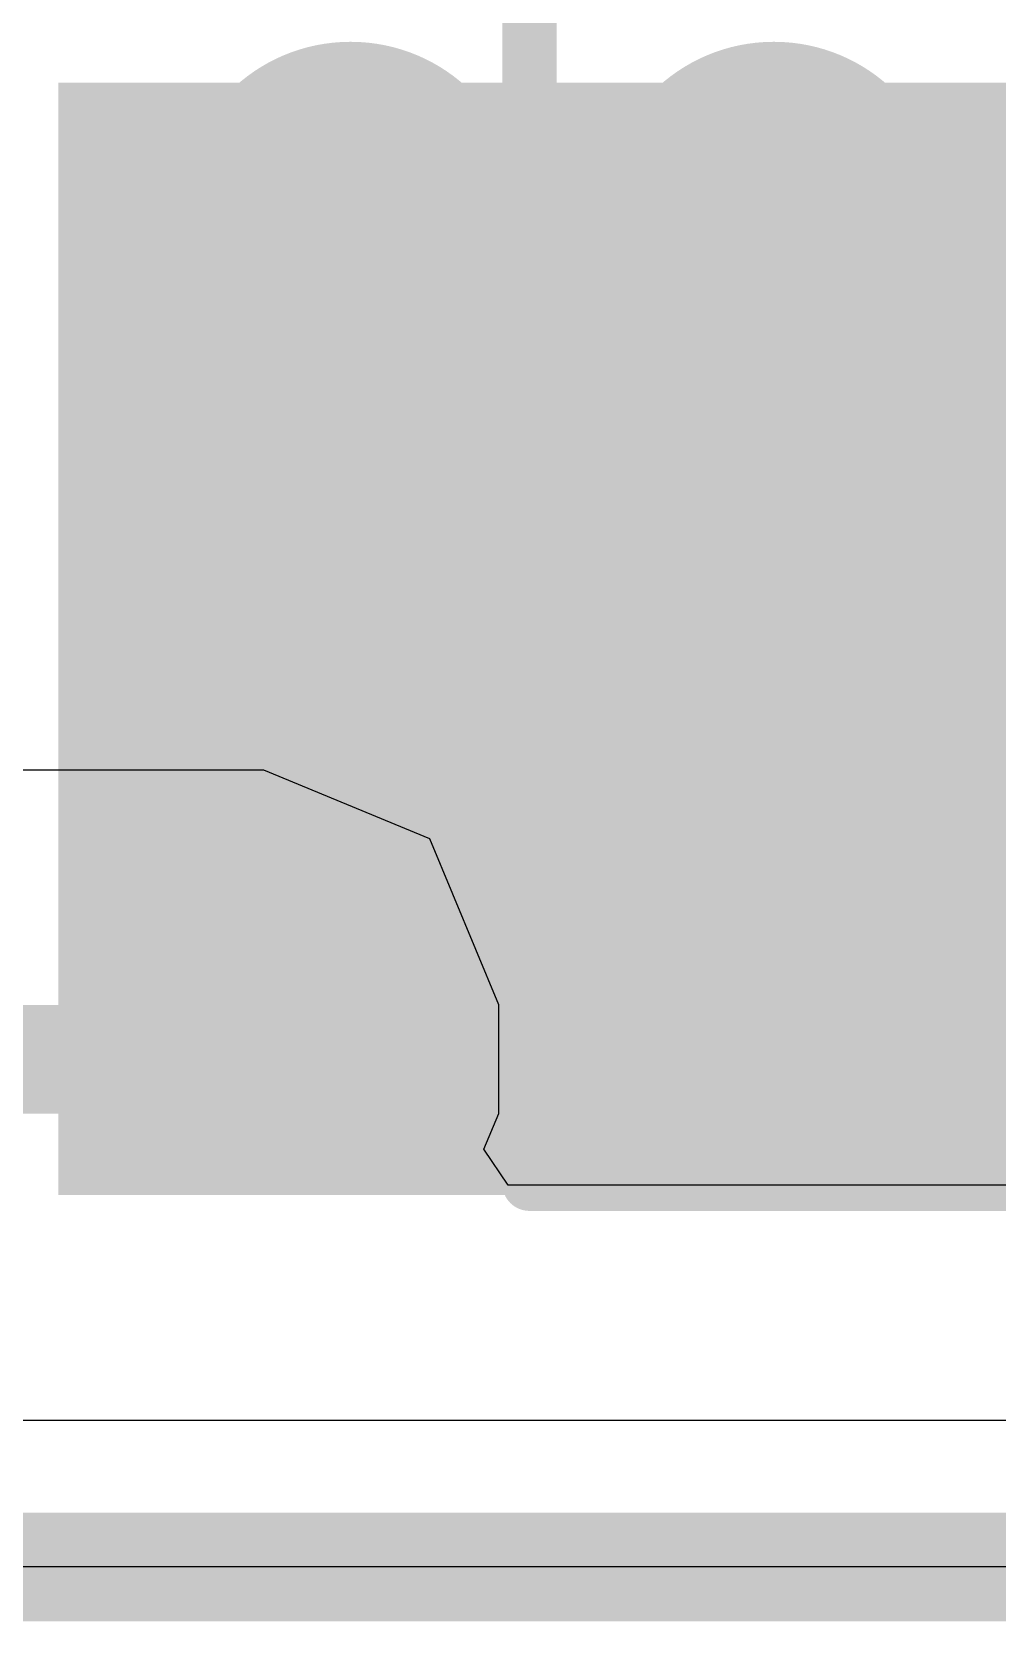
# Model space of a CAD drawing. Header units: inches. Extents: x -4 to 5258, y -4 to 5281.
# Drawn here: x 54.677 to 56.936, y 73.52 to 77.239 of the extents above; entities that cross this region are included whole.
import ezdxf

# ---------------------------------------------------------------- set-up
doc = ezdxf.new("R2010")
doc.units = ezdxf.units.IN
for name, color, linetype in [('Bottom Layer', 5, 'Continuous'), ('Bottom Solder', 6, 'Continuous'), ('Drill Drawing', 1, 'Continuous'), ('Layer 1', 16, 'Continuous'), ('Layer 2', 76, 'Continuous'), ('Top Layer', 1, 'Continuous'), ('Top Overlay', 2, 'Continuous'), ('Top Paste', 8, 'Continuous'), ('Top Solder', 216, 'Continuous'), ('Via Holes', 16, 'Continuous')]:
    doc.layers.add(name, color=color, linetype=linetype)

# ---------------------------------------------------------------- blocks, each defined once
blk = doc.blocks.new('RES_2010_52')
at = {"layer": 'Top Layer'}
blk.add_hatch(color=1, dxfattribs=at).paths.add_polyline_path([(-2.8, 1.4), (-1.9, 1.4), (-1.9, -1.4), (-2.8, -1.4)])
at = {"layer": 'Top Paste'}
blk.add_hatch(color=8, dxfattribs=at).paths.add_polyline_path([(-2.8, 1.4), (-1.9, 1.4), (-1.9, -1.4), (-2.8, -1.4)])
at = {"layer": 'Top Solder'}
blk.add_hatch(color=216, dxfattribs=at).paths.add_polyline_path([(-2.9016, 1.5016), (-1.7984, 1.5016), (-1.7984, -1.5016), (-2.9016, -1.5016)])
at = {"layer": 'Top Overlay'}
for points in [[(-2.921, 1.524, 0.127, 0.127, 0), (-2.921, -1.524, 0.127, 0.127, 0)], [(-2.921, 1.524, 0.127, 0.127, 0), (2.921, 1.524, 0.127, 0.127, 0)]]:
    blk.add_lwpolyline(points, format="xyseb", dxfattribs=at)
blk.add_lwpolyline([(-2.9527, 1.524, 0.0635, 0.0635, 1), (-2.8893, 1.524, 0.0635, 0.0635, 1)], format="xyseb", close=True, dxfattribs=at)
blk.add_lwpolyline([(-2.9527, 1.524, 0.0635, 0.0635, 1), (-2.8893, 1.524, 0.0635, 0.0635, 1)], format="xyseb", close=True, dxfattribs=at)
blk = doc.blocks.new('N___T___P___175')
at = {"layer": 'Top Layer'}
for points in [[(-0.6985, -0.3175), (-0.6985, 0.3175), (-0.2413, 0.3175), (-0.2413, -0.3175)], [(0.2413, -0.3175), (0.2413, 0.3175), (0.6985, 0.3175), (0.6985, -0.3175)], [(-0.3812, -0.127), (0.3808, -0.127), (0.3808, 0.127), (-0.3812, 0.127)]]:
    blk.add_hatch(color=1, dxfattribs=at).paths.add_polyline_path(points)
at = {"layer": 'Top Paste'}
for points in [[(-0.6985, -0.3175), (-0.6985, 0.3175), (-0.2413, 0.3175), (-0.2413, -0.3175)], [(0.2413, -0.3175), (0.2413, 0.3175), (0.6985, 0.3175), (0.6985, -0.3175)]]:
    blk.add_hatch(color=8, dxfattribs=at).paths.add_polyline_path(points)

msp = doc.modelspace()

# ---------------------------------------------------------------- hatches: boundary and pattern name
at = {"layer": 'Bottom Layer'}
h = msp.add_hatch(color=5, dxfattribs=at)
edge = h.paths.add_edge_path()
edge.add_arc((55.423, 76.8142), 0.3, 0, 360)
h = msp.add_hatch(color=5, dxfattribs=at)
edge = h.paths.add_edge_path()
edge.add_arc((56.4136, 76.8142), 0.3, 0, 360)
h = msp.add_hatch(color=5, dxfattribs=at)
edge = h.paths.add_edge_path()
edge.add_arc((55.423, 75.9506), 0.3, 0, 360)
h = msp.add_hatch(color=5, dxfattribs=at)
edge = h.paths.add_edge_path()
edge.add_arc((56.4136, 75.9506), 0.3, 0, 360)
h = msp.add_hatch(color=5, dxfattribs=at)
edge = h.paths.add_edge_path()
edge.add_arc((55.423, 75.087), 0.3, 0, 360)
at = {"layer": 'Bottom Solder'}
h = msp.add_hatch(color=6, dxfattribs=at)
edge = h.paths.add_edge_path()
edge.add_arc((55.423, 76.8142), 0.4016, 0, 360)
h = msp.add_hatch(color=6, dxfattribs=at)
edge = h.paths.add_edge_path()
edge.add_arc((56.4136, 76.8142), 0.4016, 0, 360)
h = msp.add_hatch(color=6, dxfattribs=at)
edge = h.paths.add_edge_path()
edge.add_arc((55.423, 75.9506), 0.4016, 0, 360)
h = msp.add_hatch(color=6, dxfattribs=at)
edge = h.paths.add_edge_path()
edge.add_arc((56.4136, 75.9506), 0.4016, 0, 360)
h = msp.add_hatch(color=6, dxfattribs=at)
edge = h.paths.add_edge_path()
edge.add_arc((55.423, 75.087), 0.4016, 0, 360)
at = {"layer": 'Layer 1'}
h = msp.add_hatch(color=16, dxfattribs=at)
edge = h.paths.add_edge_path()
edge.add_arc((55.423, 76.8142), 0.3, 0, 360)
h = msp.add_hatch(color=16, dxfattribs=at)
edge = h.paths.add_edge_path()
edge.add_arc((56.4136, 76.8142), 0.3, 0, 360)
h = msp.add_hatch(color=16, dxfattribs=at)
edge = h.paths.add_edge_path()
edge.add_arc((55.423, 75.9506), 0.3, 0, 360)
h = msp.add_hatch(color=16, dxfattribs=at)
edge = h.paths.add_edge_path()
edge.add_arc((56.4136, 75.9506), 0.3, 0, 360)
h = msp.add_hatch(color=16, dxfattribs=at)
edge = h.paths.add_edge_path()
edge.add_arc((55.423, 75.087), 0.3, 0, 360)
at = {"layer": 'Layer 2'}
h = msp.add_hatch(color=76, dxfattribs=at)
edge = h.paths.add_edge_path()
edge.add_arc((55.423, 76.8142), 0.3, 0, 360)
h = msp.add_hatch(color=76, dxfattribs=at)
edge = h.paths.add_edge_path()
edge.add_arc((56.4136, 76.8142), 0.3, 0, 360)
h = msp.add_hatch(color=76, dxfattribs=at)
edge = h.paths.add_edge_path()
edge.add_arc((55.423, 75.9506), 0.3, 0, 360)
h = msp.add_hatch(color=76, dxfattribs=at)
edge = h.paths.add_edge_path()
edge.add_arc((56.4136, 75.9506), 0.3, 0, 360)
h = msp.add_hatch(color=76, dxfattribs=at)
edge = h.paths.add_edge_path()
edge.add_arc((55.423, 75.087), 0.3, 0, 360)
at = {"layer": 'Top Layer'}
msp.add_hatch(color=1, dxfattribs=at).paths.add_polyline_path([(54.7396, 74.5173), (59.9796, 74.5173), (59.9796, 77.1203), (54.7396, 77.1203)])
h = msp.add_hatch(color=1, dxfattribs=at)
edge = h.paths.add_edge_path()
edge.add_arc((55.423, 76.8142), 0.3, 0, 360)
h = msp.add_hatch(color=1, dxfattribs=at)
edge = h.paths.add_edge_path()
edge.add_arc((56.4136, 76.8142), 0.3, 0, 360)
h = msp.add_hatch(color=1, dxfattribs=at)
edge = h.paths.add_edge_path()
edge.add_arc((55.423, 75.9506), 0.3, 0, 360)
h = msp.add_hatch(color=1, dxfattribs=at)
edge = h.paths.add_edge_path()
edge.add_arc((56.4136, 75.9506), 0.3, 0, 360)
h = msp.add_hatch(color=1, dxfattribs=at)
edge = h.paths.add_edge_path()
edge.add_arc((55.423, 75.087), 0.3, 0, 360)
at = {"layer": 'Top Solder'}
h = msp.add_hatch(color=216, dxfattribs=at)
edge = h.paths.add_edge_path()
edge.add_arc((55.423, 76.8142), 0.4016, 0, 360)
h = msp.add_hatch(color=216, dxfattribs=at)
edge = h.paths.add_edge_path()
edge.add_arc((56.4136, 76.8142), 0.4016, 0, 360)
h = msp.add_hatch(color=216, dxfattribs=at)
edge = h.paths.add_edge_path()
edge.add_arc((55.423, 75.9506), 0.4016, 0, 360)
h = msp.add_hatch(color=216, dxfattribs=at)
edge = h.paths.add_edge_path()
edge.add_arc((56.4136, 75.9506), 0.4016, 0, 360)
h = msp.add_hatch(color=216, dxfattribs=at)
edge = h.paths.add_edge_path()
edge.add_arc((55.423, 75.087), 0.4016, 0, 360)
at = {"layer": 'Via Holes'}
h = msp.add_hatch(color=7, dxfattribs=at)
edge = h.paths.add_edge_path()
edge.add_arc((55.423, 76.8142), 0.15, 0, 360)
h = msp.add_hatch(color=7, dxfattribs=at)
edge = h.paths.add_edge_path()
edge.add_arc((56.4136, 76.8142), 0.15, 0, 360)
h = msp.add_hatch(color=7, dxfattribs=at)
edge = h.paths.add_edge_path()
edge.add_arc((55.423, 75.9506), 0.15, 0, 360)
h = msp.add_hatch(color=7, dxfattribs=at)
edge = h.paths.add_edge_path()
edge.add_arc((56.4136, 75.9506), 0.15, 0, 360)
h = msp.add_hatch(color=7, dxfattribs=at)
edge = h.paths.add_edge_path()
edge.add_arc((55.423, 75.087), 0.15, 0, 360)

# ---------------------------------------------------------------- linework, layer by layer
at = {"layer": 'Drill Drawing'}
for points in [[(55.296, 76.9412, 0.0508, 0.0508, 0), (55.296, 77.0682, 0.0508, 0.0508, 0)], [(55.296, 77.0682, 0.0508, 0.0508, 0), (55.55, 77.0682, 0.0508, 0.0508, 0)], [(55.55, 76.9412, 0.0508, 0.0508, 0), (55.55, 77.0682, 0.0508, 0.0508, 0)], [(56.2866, 76.9412, 0.0508, 0.0508, 0), (56.2866, 77.0682, 0.0508, 0.0508, 0)], [(56.2866, 77.0682, 0.0508, 0.0508, 0), (56.5406, 77.0682, 0.0508, 0.0508, 0)], [(56.5406, 76.9412, 0.0508, 0.0508, 0), (56.5406, 77.0682, 0.0508, 0.0508, 0)], [(55.169, 76.6872, 0.0508, 0.0508, 0), (55.169, 76.9412, 0.0508, 0.0508, 0)], [(55.169, 76.9412, 0.0508, 0.0508, 0), (55.296, 76.9412, 0.0508, 0.0508, 0)], [(55.3468, 76.8904, 0.0508, 0.0508, 0), (55.3468, 76.9666, 0.0508, 0.0508, 0)], [(55.3468, 76.9666, 0.0508, 0.0508, 0), (55.4992, 76.9666, 0.0508, 0.0508, 0)], [(55.4992, 76.8904, 0.0508, 0.0508, 0), (55.4992, 76.9666, 0.0508, 0.0508, 0)], [(55.55, 76.9412, 0.0508, 0.0508, 0), (55.677, 76.9412, 0.0508, 0.0508, 0)], [(55.677, 76.6872, 0.0508, 0.0508, 0), (55.677, 76.9412, 0.0508, 0.0508, 0)], [(56.1596, 76.6872, 0.0508, 0.0508, 0), (56.1596, 76.9412, 0.0508, 0.0508, 0)], [(56.1596, 76.9412, 0.0508, 0.0508, 0), (56.2866, 76.9412, 0.0508, 0.0508, 0)], [(56.3374, 76.8904, 0.0508, 0.0508, 0), (56.3374, 76.9666, 0.0508, 0.0508, 0)], [(56.3374, 76.9666, 0.0508, 0.0508, 0), (56.4898, 76.9666, 0.0508, 0.0508, 0)], [(56.4898, 76.8904, 0.0508, 0.0508, 0), (56.4898, 76.9666, 0.0508, 0.0508, 0)], [(56.5406, 76.9412, 0.0508, 0.0508, 0), (56.6676, 76.9412, 0.0508, 0.0508, 0)], [(56.6676, 76.6872, 0.0508, 0.0508, 0), (56.6676, 76.9412, 0.0508, 0.0508, 0)], [(55.2706, 76.738, 0.0508, 0.0508, 0), (55.2706, 76.8904, 0.0508, 0.0508, 0)], [(55.2706, 76.8904, 0.0508, 0.0508, 0), (55.3468, 76.8904, 0.0508, 0.0508, 0)], [(55.4992, 76.8904, 0.0508, 0.0508, 0), (55.5754, 76.8904, 0.0508, 0.0508, 0)], [(55.5754, 76.738, 0.0508, 0.0508, 0), (55.5754, 76.8904, 0.0508, 0.0508, 0)], [(56.2612, 76.738, 0.0508, 0.0508, 0), (56.2612, 76.8904, 0.0508, 0.0508, 0)], [(56.2612, 76.8904, 0.0508, 0.0508, 0), (56.3374, 76.8904, 0.0508, 0.0508, 0)], [(56.4898, 76.8904, 0.0508, 0.0508, 0), (56.566, 76.8904, 0.0508, 0.0508, 0)], [(56.566, 76.738, 0.0508, 0.0508, 0), (56.566, 76.8904, 0.0508, 0.0508, 0)], [(55.2706, 76.738, 0.0508, 0.0508, 0), (55.3468, 76.738, 0.0508, 0.0508, 0)], [(55.3468, 76.6618, 0.0508, 0.0508, 0), (55.3468, 76.738, 0.0508, 0.0508, 0)], [(55.4992, 76.738, 0.0508, 0.0508, 0), (55.5754, 76.738, 0.0508, 0.0508, 0)], [(55.4992, 76.6618, 0.0508, 0.0508, 0), (55.4992, 76.738, 0.0508, 0.0508, 0)], [(56.2612, 76.738, 0.0508, 0.0508, 0), (56.3374, 76.738, 0.0508, 0.0508, 0)], [(56.3374, 76.6618, 0.0508, 0.0508, 0), (56.3374, 76.738, 0.0508, 0.0508, 0)], [(56.4898, 76.738, 0.0508, 0.0508, 0), (56.566, 76.738, 0.0508, 0.0508, 0)], [(56.4898, 76.6618, 0.0508, 0.0508, 0), (56.4898, 76.738, 0.0508, 0.0508, 0)], [(55.169, 76.6872, 0.0508, 0.0508, 0), (55.296, 76.6872, 0.0508, 0.0508, 0)], [(55.296, 76.5602, 0.0508, 0.0508, 0), (55.296, 76.6872, 0.0508, 0.0508, 0)], [(55.55, 76.6872, 0.0508, 0.0508, 0), (55.677, 76.6872, 0.0508, 0.0508, 0)], [(55.55, 76.5602, 0.0508, 0.0508, 0), (55.55, 76.6872, 0.0508, 0.0508, 0)], [(56.1596, 76.6872, 0.0508, 0.0508, 0), (56.2866, 76.6872, 0.0508, 0.0508, 0)], [(56.2866, 76.5602, 0.0508, 0.0508, 0), (56.2866, 76.6872, 0.0508, 0.0508, 0)], [(56.5406, 76.6872, 0.0508, 0.0508, 0), (56.6676, 76.6872, 0.0508, 0.0508, 0)], [(56.5406, 76.5602, 0.0508, 0.0508, 0), (56.5406, 76.6872, 0.0508, 0.0508, 0)], [(55.3468, 76.6618, 0.0508, 0.0508, 0), (55.4992, 76.6618, 0.0508, 0.0508, 0)], [(56.3374, 76.6618, 0.0508, 0.0508, 0), (56.4898, 76.6618, 0.0508, 0.0508, 0)], [(55.296, 76.5602, 0.0508, 0.0508, 0), (55.55, 76.5602, 0.0508, 0.0508, 0)], [(56.2866, 76.5602, 0.0508, 0.0508, 0), (56.5406, 76.5602, 0.0508, 0.0508, 0)], [(55.296, 76.0776, 0.0508, 0.0508, 0), (55.296, 76.2046, 0.0508, 0.0508, 0)], [(55.296, 76.2046, 0.0508, 0.0508, 0), (55.55, 76.2046, 0.0508, 0.0508, 0)], [(55.55, 76.0776, 0.0508, 0.0508, 0), (55.55, 76.2046, 0.0508, 0.0508, 0)], [(56.2866, 76.0776, 0.0508, 0.0508, 0), (56.2866, 76.2046, 0.0508, 0.0508, 0)], [(56.2866, 76.2046, 0.0508, 0.0508, 0), (56.5406, 76.2046, 0.0508, 0.0508, 0)], [(56.5406, 76.0776, 0.0508, 0.0508, 0), (56.5406, 76.2046, 0.0508, 0.0508, 0)], [(55.169, 75.8236, 0.0508, 0.0508, 0), (55.169, 76.0776, 0.0508, 0.0508, 0)], [(55.169, 76.0776, 0.0508, 0.0508, 0), (55.296, 76.0776, 0.0508, 0.0508, 0)], [(55.3468, 76.0268, 0.0508, 0.0508, 0), (55.3468, 76.103, 0.0508, 0.0508, 0)], [(55.3468, 76.103, 0.0508, 0.0508, 0), (55.4992, 76.103, 0.0508, 0.0508, 0)], [(55.4992, 76.0268, 0.0508, 0.0508, 0), (55.4992, 76.103, 0.0508, 0.0508, 0)], [(55.55, 76.0776, 0.0508, 0.0508, 0), (55.677, 76.0776, 0.0508, 0.0508, 0)], [(55.677, 75.8236, 0.0508, 0.0508, 0), (55.677, 76.0776, 0.0508, 0.0508, 0)], [(56.1596, 75.8236, 0.0508, 0.0508, 0), (56.1596, 76.0776, 0.0508, 0.0508, 0)], [(56.1596, 76.0776, 0.0508, 0.0508, 0), (56.2866, 76.0776, 0.0508, 0.0508, 0)], [(56.3374, 76.0268, 0.0508, 0.0508, 0), (56.3374, 76.103, 0.0508, 0.0508, 0)], [(56.3374, 76.103, 0.0508, 0.0508, 0), (56.4898, 76.103, 0.0508, 0.0508, 0)], [(56.4898, 76.0268, 0.0508, 0.0508, 0), (56.4898, 76.103, 0.0508, 0.0508, 0)], [(56.5406, 76.0776, 0.0508, 0.0508, 0), (56.6676, 76.0776, 0.0508, 0.0508, 0)], [(56.6676, 75.8236, 0.0508, 0.0508, 0), (56.6676, 76.0776, 0.0508, 0.0508, 0)], [(55.2706, 75.8744, 0.0508, 0.0508, 0), (55.2706, 76.0268, 0.0508, 0.0508, 0)], [(55.2706, 76.0268, 0.0508, 0.0508, 0), (55.3468, 76.0268, 0.0508, 0.0508, 0)], [(55.4992, 76.0268, 0.0508, 0.0508, 0), (55.5754, 76.0268, 0.0508, 0.0508, 0)], [(55.5754, 75.8744, 0.0508, 0.0508, 0), (55.5754, 76.0268, 0.0508, 0.0508, 0)], [(56.2612, 75.8744, 0.0508, 0.0508, 0), (56.2612, 76.0268, 0.0508, 0.0508, 0)], [(56.2612, 76.0268, 0.0508, 0.0508, 0), (56.3374, 76.0268, 0.0508, 0.0508, 0)], [(56.4898, 76.0268, 0.0508, 0.0508, 0), (56.566, 76.0268, 0.0508, 0.0508, 0)], [(56.566, 75.8744, 0.0508, 0.0508, 0), (56.566, 76.0268, 0.0508, 0.0508, 0)], [(55.2706, 75.8744, 0.0508, 0.0508, 0), (55.3468, 75.8744, 0.0508, 0.0508, 0)], [(55.3468, 75.7982, 0.0508, 0.0508, 0), (55.3468, 75.8744, 0.0508, 0.0508, 0)], [(55.4992, 75.8744, 0.0508, 0.0508, 0), (55.5754, 75.8744, 0.0508, 0.0508, 0)], [(55.4992, 75.7982, 0.0508, 0.0508, 0), (55.4992, 75.8744, 0.0508, 0.0508, 0)], [(56.2612, 75.8744, 0.0508, 0.0508, 0), (56.3374, 75.8744, 0.0508, 0.0508, 0)], [(56.3374, 75.7982, 0.0508, 0.0508, 0), (56.3374, 75.8744, 0.0508, 0.0508, 0)], [(56.4898, 75.8744, 0.0508, 0.0508, 0), (56.566, 75.8744, 0.0508, 0.0508, 0)], [(56.4898, 75.7982, 0.0508, 0.0508, 0), (56.4898, 75.8744, 0.0508, 0.0508, 0)], [(55.169, 75.8236, 0.0508, 0.0508, 0), (55.296, 75.8236, 0.0508, 0.0508, 0)], [(55.296, 75.6966, 0.0508, 0.0508, 0), (55.296, 75.8236, 0.0508, 0.0508, 0)], [(55.55, 75.8236, 0.0508, 0.0508, 0), (55.677, 75.8236, 0.0508, 0.0508, 0)], [(55.55, 75.6966, 0.0508, 0.0508, 0), (55.55, 75.8236, 0.0508, 0.0508, 0)], [(56.1596, 75.8236, 0.0508, 0.0508, 0), (56.2866, 75.8236, 0.0508, 0.0508, 0)], [(56.2866, 75.6966, 0.0508, 0.0508, 0), (56.2866, 75.8236, 0.0508, 0.0508, 0)], [(56.5406, 75.8236, 0.0508, 0.0508, 0), (56.6676, 75.8236, 0.0508, 0.0508, 0)], [(56.5406, 75.6966, 0.0508, 0.0508, 0), (56.5406, 75.8236, 0.0508, 0.0508, 0)], [(55.3468, 75.7982, 0.0508, 0.0508, 0), (55.4992, 75.7982, 0.0508, 0.0508, 0)], [(56.3374, 75.7982, 0.0508, 0.0508, 0), (56.4898, 75.7982, 0.0508, 0.0508, 0)], [(55.296, 75.6966, 0.0508, 0.0508, 0), (55.55, 75.6966, 0.0508, 0.0508, 0)], [(56.2866, 75.6966, 0.0508, 0.0508, 0), (56.5406, 75.6966, 0.0508, 0.0508, 0)], [(55.296, 75.214, 0.0508, 0.0508, 0), (55.296, 75.341, 0.0508, 0.0508, 0)], [(55.296, 75.341, 0.0508, 0.0508, 0), (55.55, 75.341, 0.0508, 0.0508, 0)], [(55.55, 75.214, 0.0508, 0.0508, 0), (55.55, 75.341, 0.0508, 0.0508, 0)], [(55.3468, 75.1632, 0.0508, 0.0508, 0), (55.3468, 75.2394, 0.0508, 0.0508, 0)], [(55.3468, 75.2394, 0.0508, 0.0508, 0), (55.4992, 75.2394, 0.0508, 0.0508, 0)], [(55.4992, 75.1632, 0.0508, 0.0508, 0), (55.4992, 75.2394, 0.0508, 0.0508, 0)], [(55.169, 74.96, 0.0508, 0.0508, 0), (55.169, 75.214, 0.0508, 0.0508, 0)], [(55.169, 75.214, 0.0508, 0.0508, 0), (55.296, 75.214, 0.0508, 0.0508, 0)], [(55.55, 75.214, 0.0508, 0.0508, 0), (55.677, 75.214, 0.0508, 0.0508, 0)], [(55.677, 74.96, 0.0508, 0.0508, 0), (55.677, 75.214, 0.0508, 0.0508, 0)], [(55.2706, 75.0108, 0.0508, 0.0508, 0), (55.2706, 75.1632, 0.0508, 0.0508, 0)], [(55.2706, 75.1632, 0.0508, 0.0508, 0), (55.3468, 75.1632, 0.0508, 0.0508, 0)], [(55.4992, 75.1632, 0.0508, 0.0508, 0), (55.5754, 75.1632, 0.0508, 0.0508, 0)], [(55.5754, 75.0108, 0.0508, 0.0508, 0), (55.5754, 75.1632, 0.0508, 0.0508, 0)], [(55.2706, 75.0108, 0.0508, 0.0508, 0), (55.3468, 75.0108, 0.0508, 0.0508, 0)], [(55.3468, 74.9346, 0.0508, 0.0508, 0), (55.3468, 75.0108, 0.0508, 0.0508, 0)], [(55.4992, 75.0108, 0.0508, 0.0508, 0), (55.5754, 75.0108, 0.0508, 0.0508, 0)], [(55.4992, 74.9346, 0.0508, 0.0508, 0), (55.4992, 75.0108, 0.0508, 0.0508, 0)], [(55.169, 74.96, 0.0508, 0.0508, 0), (55.296, 74.96, 0.0508, 0.0508, 0)], [(55.296, 74.833, 0.0508, 0.0508, 0), (55.296, 74.96, 0.0508, 0.0508, 0)], [(55.55, 74.96, 0.0508, 0.0508, 0), (55.677, 74.96, 0.0508, 0.0508, 0)], [(55.55, 74.833, 0.0508, 0.0508, 0), (55.55, 74.96, 0.0508, 0.0508, 0)], [(55.3468, 74.9346, 0.0508, 0.0508, 0), (55.4992, 74.9346, 0.0508, 0.0508, 0)], [(55.296, 74.833, 0.0508, 0.0508, 0), (55.55, 74.833, 0.0508, 0.0508, 0)]]:
    msp.add_lwpolyline(points, format="xyseb", dxfattribs=at)
for points in [[(55.2833, 77.0682, 0.0254, 0.0254, 1), (55.3087, 77.0682, 0.0254, 0.0254, 1)], [(55.2833, 77.0682, 0.0254, 0.0254, 1), (55.3087, 77.0682, 0.0254, 0.0254, 1)], [(55.5373, 77.0682, 0.0254, 0.0254, 1), (55.5627, 77.0682, 0.0254, 0.0254, 1)], [(55.5373, 77.0682, 0.0254, 0.0254, 1), (55.5627, 77.0682, 0.0254, 0.0254, 1)], [(56.2739, 77.0682, 0.0254, 0.0254, 1), (56.2993, 77.0682, 0.0254, 0.0254, 1)], [(56.2739, 77.0682, 0.0254, 0.0254, 1), (56.2993, 77.0682, 0.0254, 0.0254, 1)], [(56.5279, 77.0682, 0.0254, 0.0254, 1), (56.5533, 77.0682, 0.0254, 0.0254, 1)], [(56.5279, 77.0682, 0.0254, 0.0254, 1), (56.5533, 77.0682, 0.0254, 0.0254, 1)], [(55.1563, 76.9412, 0.0254, 0.0254, 1), (55.1817, 76.9412, 0.0254, 0.0254, 1)], [(55.1563, 76.9412, 0.0254, 0.0254, 1), (55.1817, 76.9412, 0.0254, 0.0254, 1)], [(55.2833, 76.9412, 0.0254, 0.0254, 1), (55.3087, 76.9412, 0.0254, 0.0254, 1)], [(55.2833, 76.9412, 0.0254, 0.0254, 1), (55.3087, 76.9412, 0.0254, 0.0254, 1)], [(55.3341, 76.9666, 0.0254, 0.0254, 1), (55.3595, 76.9666, 0.0254, 0.0254, 1)], [(55.3341, 76.9666, 0.0254, 0.0254, 1), (55.3595, 76.9666, 0.0254, 0.0254, 1)], [(55.4865, 76.9666, 0.0254, 0.0254, 1), (55.5119, 76.9666, 0.0254, 0.0254, 1)], [(55.4865, 76.9666, 0.0254, 0.0254, 1), (55.5119, 76.9666, 0.0254, 0.0254, 1)], [(55.5373, 76.9412, 0.0254, 0.0254, 1), (55.5627, 76.9412, 0.0254, 0.0254, 1)], [(55.5373, 76.9412, 0.0254, 0.0254, 1), (55.5627, 76.9412, 0.0254, 0.0254, 1)], [(55.6643, 76.9412, 0.0254, 0.0254, 1), (55.6897, 76.9412, 0.0254, 0.0254, 1)], [(55.6643, 76.9412, 0.0254, 0.0254, 1), (55.6897, 76.9412, 0.0254, 0.0254, 1)], [(56.1469, 76.9412, 0.0254, 0.0254, 1), (56.1723, 76.9412, 0.0254, 0.0254, 1)], [(56.1469, 76.9412, 0.0254, 0.0254, 1), (56.1723, 76.9412, 0.0254, 0.0254, 1)], [(56.2739, 76.9412, 0.0254, 0.0254, 1), (56.2993, 76.9412, 0.0254, 0.0254, 1)], [(56.2739, 76.9412, 0.0254, 0.0254, 1), (56.2993, 76.9412, 0.0254, 0.0254, 1)], [(56.3247, 76.9666, 0.0254, 0.0254, 1), (56.3501, 76.9666, 0.0254, 0.0254, 1)], [(56.3247, 76.9666, 0.0254, 0.0254, 1), (56.3501, 76.9666, 0.0254, 0.0254, 1)], [(56.4771, 76.9666, 0.0254, 0.0254, 1), (56.5025, 76.9666, 0.0254, 0.0254, 1)], [(56.4771, 76.9666, 0.0254, 0.0254, 1), (56.5025, 76.9666, 0.0254, 0.0254, 1)], [(56.5279, 76.9412, 0.0254, 0.0254, 1), (56.5533, 76.9412, 0.0254, 0.0254, 1)], [(56.5279, 76.9412, 0.0254, 0.0254, 1), (56.5533, 76.9412, 0.0254, 0.0254, 1)], [(56.6549, 76.9412, 0.0254, 0.0254, 1), (56.6803, 76.9412, 0.0254, 0.0254, 1)], [(56.6549, 76.9412, 0.0254, 0.0254, 1), (56.6803, 76.9412, 0.0254, 0.0254, 1)], [(55.2579, 76.8904, 0.0254, 0.0254, 1), (55.2833, 76.8904, 0.0254, 0.0254, 1)], [(55.2579, 76.8904, 0.0254, 0.0254, 1), (55.2833, 76.8904, 0.0254, 0.0254, 1)], [(55.3341, 76.8904, 0.0254, 0.0254, 1), (55.3595, 76.8904, 0.0254, 0.0254, 1)], [(55.3341, 76.8904, 0.0254, 0.0254, 1), (55.3595, 76.8904, 0.0254, 0.0254, 1)], [(55.4865, 76.8904, 0.0254, 0.0254, 1), (55.5119, 76.8904, 0.0254, 0.0254, 1)], [(55.4865, 76.8904, 0.0254, 0.0254, 1), (55.5119, 76.8904, 0.0254, 0.0254, 1)], [(55.5627, 76.8904, 0.0254, 0.0254, 1), (55.5881, 76.8904, 0.0254, 0.0254, 1)], [(55.5627, 76.8904, 0.0254, 0.0254, 1), (55.5881, 76.8904, 0.0254, 0.0254, 1)], [(56.2485, 76.8904, 0.0254, 0.0254, 1), (56.2739, 76.8904, 0.0254, 0.0254, 1)], [(56.2485, 76.8904, 0.0254, 0.0254, 1), (56.2739, 76.8904, 0.0254, 0.0254, 1)], [(56.3247, 76.8904, 0.0254, 0.0254, 1), (56.3501, 76.8904, 0.0254, 0.0254, 1)], [(56.3247, 76.8904, 0.0254, 0.0254, 1), (56.3501, 76.8904, 0.0254, 0.0254, 1)], [(56.4771, 76.8904, 0.0254, 0.0254, 1), (56.5025, 76.8904, 0.0254, 0.0254, 1)], [(56.4771, 76.8904, 0.0254, 0.0254, 1), (56.5025, 76.8904, 0.0254, 0.0254, 1)], [(56.5533, 76.8904, 0.0254, 0.0254, 1), (56.5787, 76.8904, 0.0254, 0.0254, 1)], [(56.5533, 76.8904, 0.0254, 0.0254, 1), (56.5787, 76.8904, 0.0254, 0.0254, 1)], [(55.2579, 76.738, 0.0254, 0.0254, 1), (55.2833, 76.738, 0.0254, 0.0254, 1)], [(55.2579, 76.738, 0.0254, 0.0254, 1), (55.2833, 76.738, 0.0254, 0.0254, 1)], [(55.3341, 76.738, 0.0254, 0.0254, 1), (55.3595, 76.738, 0.0254, 0.0254, 1)], [(55.3341, 76.738, 0.0254, 0.0254, 1), (55.3595, 76.738, 0.0254, 0.0254, 1)], [(55.4865, 76.738, 0.0254, 0.0254, 1), (55.5119, 76.738, 0.0254, 0.0254, 1)], [(55.4865, 76.738, 0.0254, 0.0254, 1), (55.5119, 76.738, 0.0254, 0.0254, 1)], [(55.5627, 76.738, 0.0254, 0.0254, 1), (55.5881, 76.738, 0.0254, 0.0254, 1)], [(55.5627, 76.738, 0.0254, 0.0254, 1), (55.5881, 76.738, 0.0254, 0.0254, 1)], [(56.2485, 76.738, 0.0254, 0.0254, 1), (56.2739, 76.738, 0.0254, 0.0254, 1)], [(56.2485, 76.738, 0.0254, 0.0254, 1), (56.2739, 76.738, 0.0254, 0.0254, 1)], [(56.3247, 76.738, 0.0254, 0.0254, 1), (56.3501, 76.738, 0.0254, 0.0254, 1)], [(56.3247, 76.738, 0.0254, 0.0254, 1), (56.3501, 76.738, 0.0254, 0.0254, 1)], [(56.4771, 76.738, 0.0254, 0.0254, 1), (56.5025, 76.738, 0.0254, 0.0254, 1)], [(56.4771, 76.738, 0.0254, 0.0254, 1), (56.5025, 76.738, 0.0254, 0.0254, 1)], [(56.5533, 76.738, 0.0254, 0.0254, 1), (56.5787, 76.738, 0.0254, 0.0254, 1)], [(56.5533, 76.738, 0.0254, 0.0254, 1), (56.5787, 76.738, 0.0254, 0.0254, 1)], [(55.1563, 76.6872, 0.0254, 0.0254, 1), (55.1817, 76.6872, 0.0254, 0.0254, 1)], [(55.1563, 76.6872, 0.0254, 0.0254, 1), (55.1817, 76.6872, 0.0254, 0.0254, 1)], [(55.2833, 76.6872, 0.0254, 0.0254, 1), (55.3087, 76.6872, 0.0254, 0.0254, 1)], [(55.2833, 76.6872, 0.0254, 0.0254, 1), (55.3087, 76.6872, 0.0254, 0.0254, 1)], [(55.5373, 76.6872, 0.0254, 0.0254, 1), (55.5627, 76.6872, 0.0254, 0.0254, 1)], [(55.5373, 76.6872, 0.0254, 0.0254, 1), (55.5627, 76.6872, 0.0254, 0.0254, 1)], [(55.6643, 76.6872, 0.0254, 0.0254, 1), (55.6897, 76.6872, 0.0254, 0.0254, 1)], [(55.6643, 76.6872, 0.0254, 0.0254, 1), (55.6897, 76.6872, 0.0254, 0.0254, 1)], [(56.1469, 76.6872, 0.0254, 0.0254, 1), (56.1723, 76.6872, 0.0254, 0.0254, 1)], [(56.1469, 76.6872, 0.0254, 0.0254, 1), (56.1723, 76.6872, 0.0254, 0.0254, 1)], [(56.2739, 76.6872, 0.0254, 0.0254, 1), (56.2993, 76.6872, 0.0254, 0.0254, 1)], [(56.2739, 76.6872, 0.0254, 0.0254, 1), (56.2993, 76.6872, 0.0254, 0.0254, 1)], [(56.5279, 76.6872, 0.0254, 0.0254, 1), (56.5533, 76.6872, 0.0254, 0.0254, 1)], [(56.5279, 76.6872, 0.0254, 0.0254, 1), (56.5533, 76.6872, 0.0254, 0.0254, 1)], [(56.6549, 76.6872, 0.0254, 0.0254, 1), (56.6803, 76.6872, 0.0254, 0.0254, 1)], [(56.6549, 76.6872, 0.0254, 0.0254, 1), (56.6803, 76.6872, 0.0254, 0.0254, 1)], [(55.3341, 76.6618, 0.0254, 0.0254, 1), (55.3595, 76.6618, 0.0254, 0.0254, 1)], [(55.3341, 76.6618, 0.0254, 0.0254, 1), (55.3595, 76.6618, 0.0254, 0.0254, 1)], [(55.4865, 76.6618, 0.0254, 0.0254, 1), (55.5119, 76.6618, 0.0254, 0.0254, 1)], [(55.4865, 76.6618, 0.0254, 0.0254, 1), (55.5119, 76.6618, 0.0254, 0.0254, 1)], [(56.3247, 76.6618, 0.0254, 0.0254, 1), (56.3501, 76.6618, 0.0254, 0.0254, 1)], [(56.3247, 76.6618, 0.0254, 0.0254, 1), (56.3501, 76.6618, 0.0254, 0.0254, 1)], [(56.4771, 76.6618, 0.0254, 0.0254, 1), (56.5025, 76.6618, 0.0254, 0.0254, 1)], [(56.4771, 76.6618, 0.0254, 0.0254, 1), (56.5025, 76.6618, 0.0254, 0.0254, 1)], [(55.2833, 76.5602, 0.0254, 0.0254, 1), (55.3087, 76.5602, 0.0254, 0.0254, 1)], [(55.2833, 76.5602, 0.0254, 0.0254, 1), (55.3087, 76.5602, 0.0254, 0.0254, 1)], [(55.5373, 76.5602, 0.0254, 0.0254, 1), (55.5627, 76.5602, 0.0254, 0.0254, 1)], [(55.5373, 76.5602, 0.0254, 0.0254, 1), (55.5627, 76.5602, 0.0254, 0.0254, 1)], [(56.2739, 76.5602, 0.0254, 0.0254, 1), (56.2993, 76.5602, 0.0254, 0.0254, 1)], [(56.2739, 76.5602, 0.0254, 0.0254, 1), (56.2993, 76.5602, 0.0254, 0.0254, 1)], [(56.5279, 76.5602, 0.0254, 0.0254, 1), (56.5533, 76.5602, 0.0254, 0.0254, 1)], [(56.5279, 76.5602, 0.0254, 0.0254, 1), (56.5533, 76.5602, 0.0254, 0.0254, 1)], [(55.2833, 76.2046, 0.0254, 0.0254, 1), (55.3087, 76.2046, 0.0254, 0.0254, 1)], [(55.2833, 76.2046, 0.0254, 0.0254, 1), (55.3087, 76.2046, 0.0254, 0.0254, 1)], [(55.5373, 76.2046, 0.0254, 0.0254, 1), (55.5627, 76.2046, 0.0254, 0.0254, 1)], [(55.5373, 76.2046, 0.0254, 0.0254, 1), (55.5627, 76.2046, 0.0254, 0.0254, 1)], [(56.2739, 76.2046, 0.0254, 0.0254, 1), (56.2993, 76.2046, 0.0254, 0.0254, 1)], [(56.2739, 76.2046, 0.0254, 0.0254, 1), (56.2993, 76.2046, 0.0254, 0.0254, 1)], [(56.5279, 76.2046, 0.0254, 0.0254, 1), (56.5533, 76.2046, 0.0254, 0.0254, 1)], [(56.5279, 76.2046, 0.0254, 0.0254, 1), (56.5533, 76.2046, 0.0254, 0.0254, 1)], [(55.1563, 76.0776, 0.0254, 0.0254, 1), (55.1817, 76.0776, 0.0254, 0.0254, 1)], [(55.1563, 76.0776, 0.0254, 0.0254, 1), (55.1817, 76.0776, 0.0254, 0.0254, 1)], [(55.2833, 76.0776, 0.0254, 0.0254, 1), (55.3087, 76.0776, 0.0254, 0.0254, 1)], [(55.2833, 76.0776, 0.0254, 0.0254, 1), (55.3087, 76.0776, 0.0254, 0.0254, 1)], [(55.3341, 76.103, 0.0254, 0.0254, 1), (55.3595, 76.103, 0.0254, 0.0254, 1)], [(55.3341, 76.103, 0.0254, 0.0254, 1), (55.3595, 76.103, 0.0254, 0.0254, 1)], [(55.4865, 76.103, 0.0254, 0.0254, 1), (55.5119, 76.103, 0.0254, 0.0254, 1)], [(55.4865, 76.103, 0.0254, 0.0254, 1), (55.5119, 76.103, 0.0254, 0.0254, 1)], [(55.5373, 76.0776, 0.0254, 0.0254, 1), (55.5627, 76.0776, 0.0254, 0.0254, 1)], [(55.5373, 76.0776, 0.0254, 0.0254, 1), (55.5627, 76.0776, 0.0254, 0.0254, 1)], [(55.6643, 76.0776, 0.0254, 0.0254, 1), (55.6897, 76.0776, 0.0254, 0.0254, 1)], [(55.6643, 76.0776, 0.0254, 0.0254, 1), (55.6897, 76.0776, 0.0254, 0.0254, 1)], [(56.1469, 76.0776, 0.0254, 0.0254, 1), (56.1723, 76.0776, 0.0254, 0.0254, 1)], [(56.1469, 76.0776, 0.0254, 0.0254, 1), (56.1723, 76.0776, 0.0254, 0.0254, 1)], [(56.2739, 76.0776, 0.0254, 0.0254, 1), (56.2993, 76.0776, 0.0254, 0.0254, 1)], [(56.2739, 76.0776, 0.0254, 0.0254, 1), (56.2993, 76.0776, 0.0254, 0.0254, 1)], [(56.3247, 76.103, 0.0254, 0.0254, 1), (56.3501, 76.103, 0.0254, 0.0254, 1)], [(56.3247, 76.103, 0.0254, 0.0254, 1), (56.3501, 76.103, 0.0254, 0.0254, 1)], [(56.4771, 76.103, 0.0254, 0.0254, 1), (56.5025, 76.103, 0.0254, 0.0254, 1)], [(56.4771, 76.103, 0.0254, 0.0254, 1), (56.5025, 76.103, 0.0254, 0.0254, 1)], [(56.5279, 76.0776, 0.0254, 0.0254, 1), (56.5533, 76.0776, 0.0254, 0.0254, 1)], [(56.5279, 76.0776, 0.0254, 0.0254, 1), (56.5533, 76.0776, 0.0254, 0.0254, 1)], [(56.6549, 76.0776, 0.0254, 0.0254, 1), (56.6803, 76.0776, 0.0254, 0.0254, 1)], [(56.6549, 76.0776, 0.0254, 0.0254, 1), (56.6803, 76.0776, 0.0254, 0.0254, 1)], [(55.2579, 76.0268, 0.0254, 0.0254, 1), (55.2833, 76.0268, 0.0254, 0.0254, 1)], [(55.2579, 76.0268, 0.0254, 0.0254, 1), (55.2833, 76.0268, 0.0254, 0.0254, 1)], [(55.3341, 76.0268, 0.0254, 0.0254, 1), (55.3595, 76.0268, 0.0254, 0.0254, 1)], [(55.3341, 76.0268, 0.0254, 0.0254, 1), (55.3595, 76.0268, 0.0254, 0.0254, 1)], [(55.4865, 76.0268, 0.0254, 0.0254, 1), (55.5119, 76.0268, 0.0254, 0.0254, 1)], [(55.4865, 76.0268, 0.0254, 0.0254, 1), (55.5119, 76.0268, 0.0254, 0.0254, 1)], [(55.5627, 76.0268, 0.0254, 0.0254, 1), (55.5881, 76.0268, 0.0254, 0.0254, 1)], [(55.5627, 76.0268, 0.0254, 0.0254, 1), (55.5881, 76.0268, 0.0254, 0.0254, 1)], [(56.2485, 76.0268, 0.0254, 0.0254, 1), (56.2739, 76.0268, 0.0254, 0.0254, 1)], [(56.2485, 76.0268, 0.0254, 0.0254, 1), (56.2739, 76.0268, 0.0254, 0.0254, 1)], [(56.3247, 76.0268, 0.0254, 0.0254, 1), (56.3501, 76.0268, 0.0254, 0.0254, 1)], [(56.3247, 76.0268, 0.0254, 0.0254, 1), (56.3501, 76.0268, 0.0254, 0.0254, 1)], [(56.4771, 76.0268, 0.0254, 0.0254, 1), (56.5025, 76.0268, 0.0254, 0.0254, 1)], [(56.4771, 76.0268, 0.0254, 0.0254, 1), (56.5025, 76.0268, 0.0254, 0.0254, 1)], [(56.5533, 76.0268, 0.0254, 0.0254, 1), (56.5787, 76.0268, 0.0254, 0.0254, 1)], [(56.5533, 76.0268, 0.0254, 0.0254, 1), (56.5787, 76.0268, 0.0254, 0.0254, 1)], [(55.2579, 75.8744, 0.0254, 0.0254, 1), (55.2833, 75.8744, 0.0254, 0.0254, 1)], [(55.2579, 75.8744, 0.0254, 0.0254, 1), (55.2833, 75.8744, 0.0254, 0.0254, 1)], [(55.3341, 75.8744, 0.0254, 0.0254, 1), (55.3595, 75.8744, 0.0254, 0.0254, 1)], [(55.3341, 75.8744, 0.0254, 0.0254, 1), (55.3595, 75.8744, 0.0254, 0.0254, 1)], [(55.4865, 75.8744, 0.0254, 0.0254, 1), (55.5119, 75.8744, 0.0254, 0.0254, 1)], [(55.4865, 75.8744, 0.0254, 0.0254, 1), (55.5119, 75.8744, 0.0254, 0.0254, 1)], [(55.5627, 75.8744, 0.0254, 0.0254, 1), (55.5881, 75.8744, 0.0254, 0.0254, 1)], [(55.5627, 75.8744, 0.0254, 0.0254, 1), (55.5881, 75.8744, 0.0254, 0.0254, 1)], [(56.2485, 75.8744, 0.0254, 0.0254, 1), (56.2739, 75.8744, 0.0254, 0.0254, 1)], [(56.2485, 75.8744, 0.0254, 0.0254, 1), (56.2739, 75.8744, 0.0254, 0.0254, 1)], [(56.3247, 75.8744, 0.0254, 0.0254, 1), (56.3501, 75.8744, 0.0254, 0.0254, 1)], [(56.3247, 75.8744, 0.0254, 0.0254, 1), (56.3501, 75.8744, 0.0254, 0.0254, 1)], [(56.4771, 75.8744, 0.0254, 0.0254, 1), (56.5025, 75.8744, 0.0254, 0.0254, 1)], [(56.4771, 75.8744, 0.0254, 0.0254, 1), (56.5025, 75.8744, 0.0254, 0.0254, 1)], [(56.5533, 75.8744, 0.0254, 0.0254, 1), (56.5787, 75.8744, 0.0254, 0.0254, 1)], [(56.5533, 75.8744, 0.0254, 0.0254, 1), (56.5787, 75.8744, 0.0254, 0.0254, 1)], [(55.1563, 75.8236, 0.0254, 0.0254, 1), (55.1817, 75.8236, 0.0254, 0.0254, 1)], [(55.1563, 75.8236, 0.0254, 0.0254, 1), (55.1817, 75.8236, 0.0254, 0.0254, 1)], [(55.2833, 75.8236, 0.0254, 0.0254, 1), (55.3087, 75.8236, 0.0254, 0.0254, 1)], [(55.2833, 75.8236, 0.0254, 0.0254, 1), (55.3087, 75.8236, 0.0254, 0.0254, 1)], [(55.5373, 75.8236, 0.0254, 0.0254, 1), (55.5627, 75.8236, 0.0254, 0.0254, 1)], [(55.5373, 75.8236, 0.0254, 0.0254, 1), (55.5627, 75.8236, 0.0254, 0.0254, 1)], [(55.6643, 75.8236, 0.0254, 0.0254, 1), (55.6897, 75.8236, 0.0254, 0.0254, 1)], [(55.6643, 75.8236, 0.0254, 0.0254, 1), (55.6897, 75.8236, 0.0254, 0.0254, 1)], [(56.1469, 75.8236, 0.0254, 0.0254, 1), (56.1723, 75.8236, 0.0254, 0.0254, 1)], [(56.1469, 75.8236, 0.0254, 0.0254, 1), (56.1723, 75.8236, 0.0254, 0.0254, 1)], [(56.2739, 75.8236, 0.0254, 0.0254, 1), (56.2993, 75.8236, 0.0254, 0.0254, 1)], [(56.2739, 75.8236, 0.0254, 0.0254, 1), (56.2993, 75.8236, 0.0254, 0.0254, 1)], [(56.5279, 75.8236, 0.0254, 0.0254, 1), (56.5533, 75.8236, 0.0254, 0.0254, 1)], [(56.5279, 75.8236, 0.0254, 0.0254, 1), (56.5533, 75.8236, 0.0254, 0.0254, 1)], [(56.6549, 75.8236, 0.0254, 0.0254, 1), (56.6803, 75.8236, 0.0254, 0.0254, 1)], [(56.6549, 75.8236, 0.0254, 0.0254, 1), (56.6803, 75.8236, 0.0254, 0.0254, 1)], [(55.3341, 75.7982, 0.0254, 0.0254, 1), (55.3595, 75.7982, 0.0254, 0.0254, 1)], [(55.3341, 75.7982, 0.0254, 0.0254, 1), (55.3595, 75.7982, 0.0254, 0.0254, 1)], [(55.4865, 75.7982, 0.0254, 0.0254, 1), (55.5119, 75.7982, 0.0254, 0.0254, 1)], [(55.4865, 75.7982, 0.0254, 0.0254, 1), (55.5119, 75.7982, 0.0254, 0.0254, 1)], [(56.3247, 75.7982, 0.0254, 0.0254, 1), (56.3501, 75.7982, 0.0254, 0.0254, 1)], [(56.3247, 75.7982, 0.0254, 0.0254, 1), (56.3501, 75.7982, 0.0254, 0.0254, 1)], [(56.4771, 75.7982, 0.0254, 0.0254, 1), (56.5025, 75.7982, 0.0254, 0.0254, 1)], [(56.4771, 75.7982, 0.0254, 0.0254, 1), (56.5025, 75.7982, 0.0254, 0.0254, 1)], [(55.2833, 75.6966, 0.0254, 0.0254, 1), (55.3087, 75.6966, 0.0254, 0.0254, 1)], [(55.2833, 75.6966, 0.0254, 0.0254, 1), (55.3087, 75.6966, 0.0254, 0.0254, 1)], [(55.5373, 75.6966, 0.0254, 0.0254, 1), (55.5627, 75.6966, 0.0254, 0.0254, 1)], [(55.5373, 75.6966, 0.0254, 0.0254, 1), (55.5627, 75.6966, 0.0254, 0.0254, 1)], [(56.2739, 75.6966, 0.0254, 0.0254, 1), (56.2993, 75.6966, 0.0254, 0.0254, 1)], [(56.2739, 75.6966, 0.0254, 0.0254, 1), (56.2993, 75.6966, 0.0254, 0.0254, 1)], [(56.5279, 75.6966, 0.0254, 0.0254, 1), (56.5533, 75.6966, 0.0254, 0.0254, 1)], [(56.5279, 75.6966, 0.0254, 0.0254, 1), (56.5533, 75.6966, 0.0254, 0.0254, 1)], [(55.2833, 75.341, 0.0254, 0.0254, 1), (55.3087, 75.341, 0.0254, 0.0254, 1)], [(55.2833, 75.341, 0.0254, 0.0254, 1), (55.3087, 75.341, 0.0254, 0.0254, 1)], [(55.5373, 75.341, 0.0254, 0.0254, 1), (55.5627, 75.341, 0.0254, 0.0254, 1)], [(55.5373, 75.341, 0.0254, 0.0254, 1), (55.5627, 75.341, 0.0254, 0.0254, 1)], [(55.3341, 75.2394, 0.0254, 0.0254, 1), (55.3595, 75.2394, 0.0254, 0.0254, 1)], [(55.3341, 75.2394, 0.0254, 0.0254, 1), (55.3595, 75.2394, 0.0254, 0.0254, 1)], [(55.4865, 75.2394, 0.0254, 0.0254, 1), (55.5119, 75.2394, 0.0254, 0.0254, 1)], [(55.4865, 75.2394, 0.0254, 0.0254, 1), (55.5119, 75.2394, 0.0254, 0.0254, 1)], [(55.1563, 75.214, 0.0254, 0.0254, 1), (55.1817, 75.214, 0.0254, 0.0254, 1)], [(55.1563, 75.214, 0.0254, 0.0254, 1), (55.1817, 75.214, 0.0254, 0.0254, 1)], [(55.2833, 75.214, 0.0254, 0.0254, 1), (55.3087, 75.214, 0.0254, 0.0254, 1)], [(55.2833, 75.214, 0.0254, 0.0254, 1), (55.3087, 75.214, 0.0254, 0.0254, 1)], [(55.5373, 75.214, 0.0254, 0.0254, 1), (55.5627, 75.214, 0.0254, 0.0254, 1)], [(55.5373, 75.214, 0.0254, 0.0254, 1), (55.5627, 75.214, 0.0254, 0.0254, 1)], [(55.6643, 75.214, 0.0254, 0.0254, 1), (55.6897, 75.214, 0.0254, 0.0254, 1)], [(55.6643, 75.214, 0.0254, 0.0254, 1), (55.6897, 75.214, 0.0254, 0.0254, 1)], [(55.2579, 75.1632, 0.0254, 0.0254, 1), (55.2833, 75.1632, 0.0254, 0.0254, 1)], [(55.2579, 75.1632, 0.0254, 0.0254, 1), (55.2833, 75.1632, 0.0254, 0.0254, 1)], [(55.3341, 75.1632, 0.0254, 0.0254, 1), (55.3595, 75.1632, 0.0254, 0.0254, 1)], [(55.3341, 75.1632, 0.0254, 0.0254, 1), (55.3595, 75.1632, 0.0254, 0.0254, 1)], [(55.4865, 75.1632, 0.0254, 0.0254, 1), (55.5119, 75.1632, 0.0254, 0.0254, 1)], [(55.4865, 75.1632, 0.0254, 0.0254, 1), (55.5119, 75.1632, 0.0254, 0.0254, 1)], [(55.5627, 75.1632, 0.0254, 0.0254, 1), (55.5881, 75.1632, 0.0254, 0.0254, 1)], [(55.5627, 75.1632, 0.0254, 0.0254, 1), (55.5881, 75.1632, 0.0254, 0.0254, 1)], [(55.2579, 75.0108, 0.0254, 0.0254, 1), (55.2833, 75.0108, 0.0254, 0.0254, 1)], [(55.2579, 75.0108, 0.0254, 0.0254, 1), (55.2833, 75.0108, 0.0254, 0.0254, 1)], [(55.3341, 75.0108, 0.0254, 0.0254, 1), (55.3595, 75.0108, 0.0254, 0.0254, 1)], [(55.3341, 75.0108, 0.0254, 0.0254, 1), (55.3595, 75.0108, 0.0254, 0.0254, 1)], [(55.4865, 75.0108, 0.0254, 0.0254, 1), (55.5119, 75.0108, 0.0254, 0.0254, 1)], [(55.4865, 75.0108, 0.0254, 0.0254, 1), (55.5119, 75.0108, 0.0254, 0.0254, 1)], [(55.5627, 75.0108, 0.0254, 0.0254, 1), (55.5881, 75.0108, 0.0254, 0.0254, 1)], [(55.5627, 75.0108, 0.0254, 0.0254, 1), (55.5881, 75.0108, 0.0254, 0.0254, 1)], [(55.1563, 74.96, 0.0254, 0.0254, 1), (55.1817, 74.96, 0.0254, 0.0254, 1)], [(55.1563, 74.96, 0.0254, 0.0254, 1), (55.1817, 74.96, 0.0254, 0.0254, 1)], [(55.2833, 74.96, 0.0254, 0.0254, 1), (55.3087, 74.96, 0.0254, 0.0254, 1)], [(55.2833, 74.96, 0.0254, 0.0254, 1), (55.3087, 74.96, 0.0254, 0.0254, 1)], [(55.5373, 74.96, 0.0254, 0.0254, 1), (55.5627, 74.96, 0.0254, 0.0254, 1)], [(55.5373, 74.96, 0.0254, 0.0254, 1), (55.5627, 74.96, 0.0254, 0.0254, 1)], [(55.6643, 74.96, 0.0254, 0.0254, 1), (55.6897, 74.96, 0.0254, 0.0254, 1)], [(55.6643, 74.96, 0.0254, 0.0254, 1), (55.6897, 74.96, 0.0254, 0.0254, 1)], [(55.3341, 74.9346, 0.0254, 0.0254, 1), (55.3595, 74.9346, 0.0254, 0.0254, 1)], [(55.3341, 74.9346, 0.0254, 0.0254, 1), (55.3595, 74.9346, 0.0254, 0.0254, 1)], [(55.4865, 74.9346, 0.0254, 0.0254, 1), (55.5119, 74.9346, 0.0254, 0.0254, 1)], [(55.4865, 74.9346, 0.0254, 0.0254, 1), (55.5119, 74.9346, 0.0254, 0.0254, 1)], [(55.2833, 74.833, 0.0254, 0.0254, 1), (55.3087, 74.833, 0.0254, 0.0254, 1)], [(55.2833, 74.833, 0.0254, 0.0254, 1), (55.3087, 74.833, 0.0254, 0.0254, 1)], [(55.5373, 74.833, 0.0254, 0.0254, 1), (55.5627, 74.833, 0.0254, 0.0254, 1)], [(55.5373, 74.833, 0.0254, 0.0254, 1), (55.5627, 74.833, 0.0254, 0.0254, 1)]]:
    msp.add_lwpolyline(points, format="xyseb", close=True, dxfattribs=at)
at = {"layer": 'Layer 2'}
msp.add_lwpolyline([(53.2233, 73.6468, 0.254, 0.254, 0), (60.3797, 73.6468, 0.254, 0.254, 0)], format="xyseb", dxfattribs=at)
at = {"layer": 'Top Layer'}
for p, q in [((55.2198, 75.5117), (54.4578, 75.5117)), ((55.6086, 75.3506), (55.2198, 75.5117)), ((55.7697, 74.9618), (55.6086, 75.3506)), ((55.7697, 74.7078), (55.7697, 74.9618)), ((55.7353, 74.6248), (55.7697, 74.7078)), ((55.7917, 74.5403), (55.7353, 74.6248)), ((60.6329, 74.5403), (55.7917, 74.5403)), ((53.8645, 73.9904), (60.9906, 73.9904)), ((59.9906, 73.6468), (53.5097, 73.6468))]:
    msp.add_line(p, q, dxfattribs=at)

# ---------------------------------------------------------------- block references
at = {"rotation": 90}
msp.add_blockref('RES_2010_52', (57.3657, 77.4644), dxfattribs=at)
msp.add_blockref('N___T___P___175', (54.839, 74.8348))

doc.saveas('drawing.dxf')
